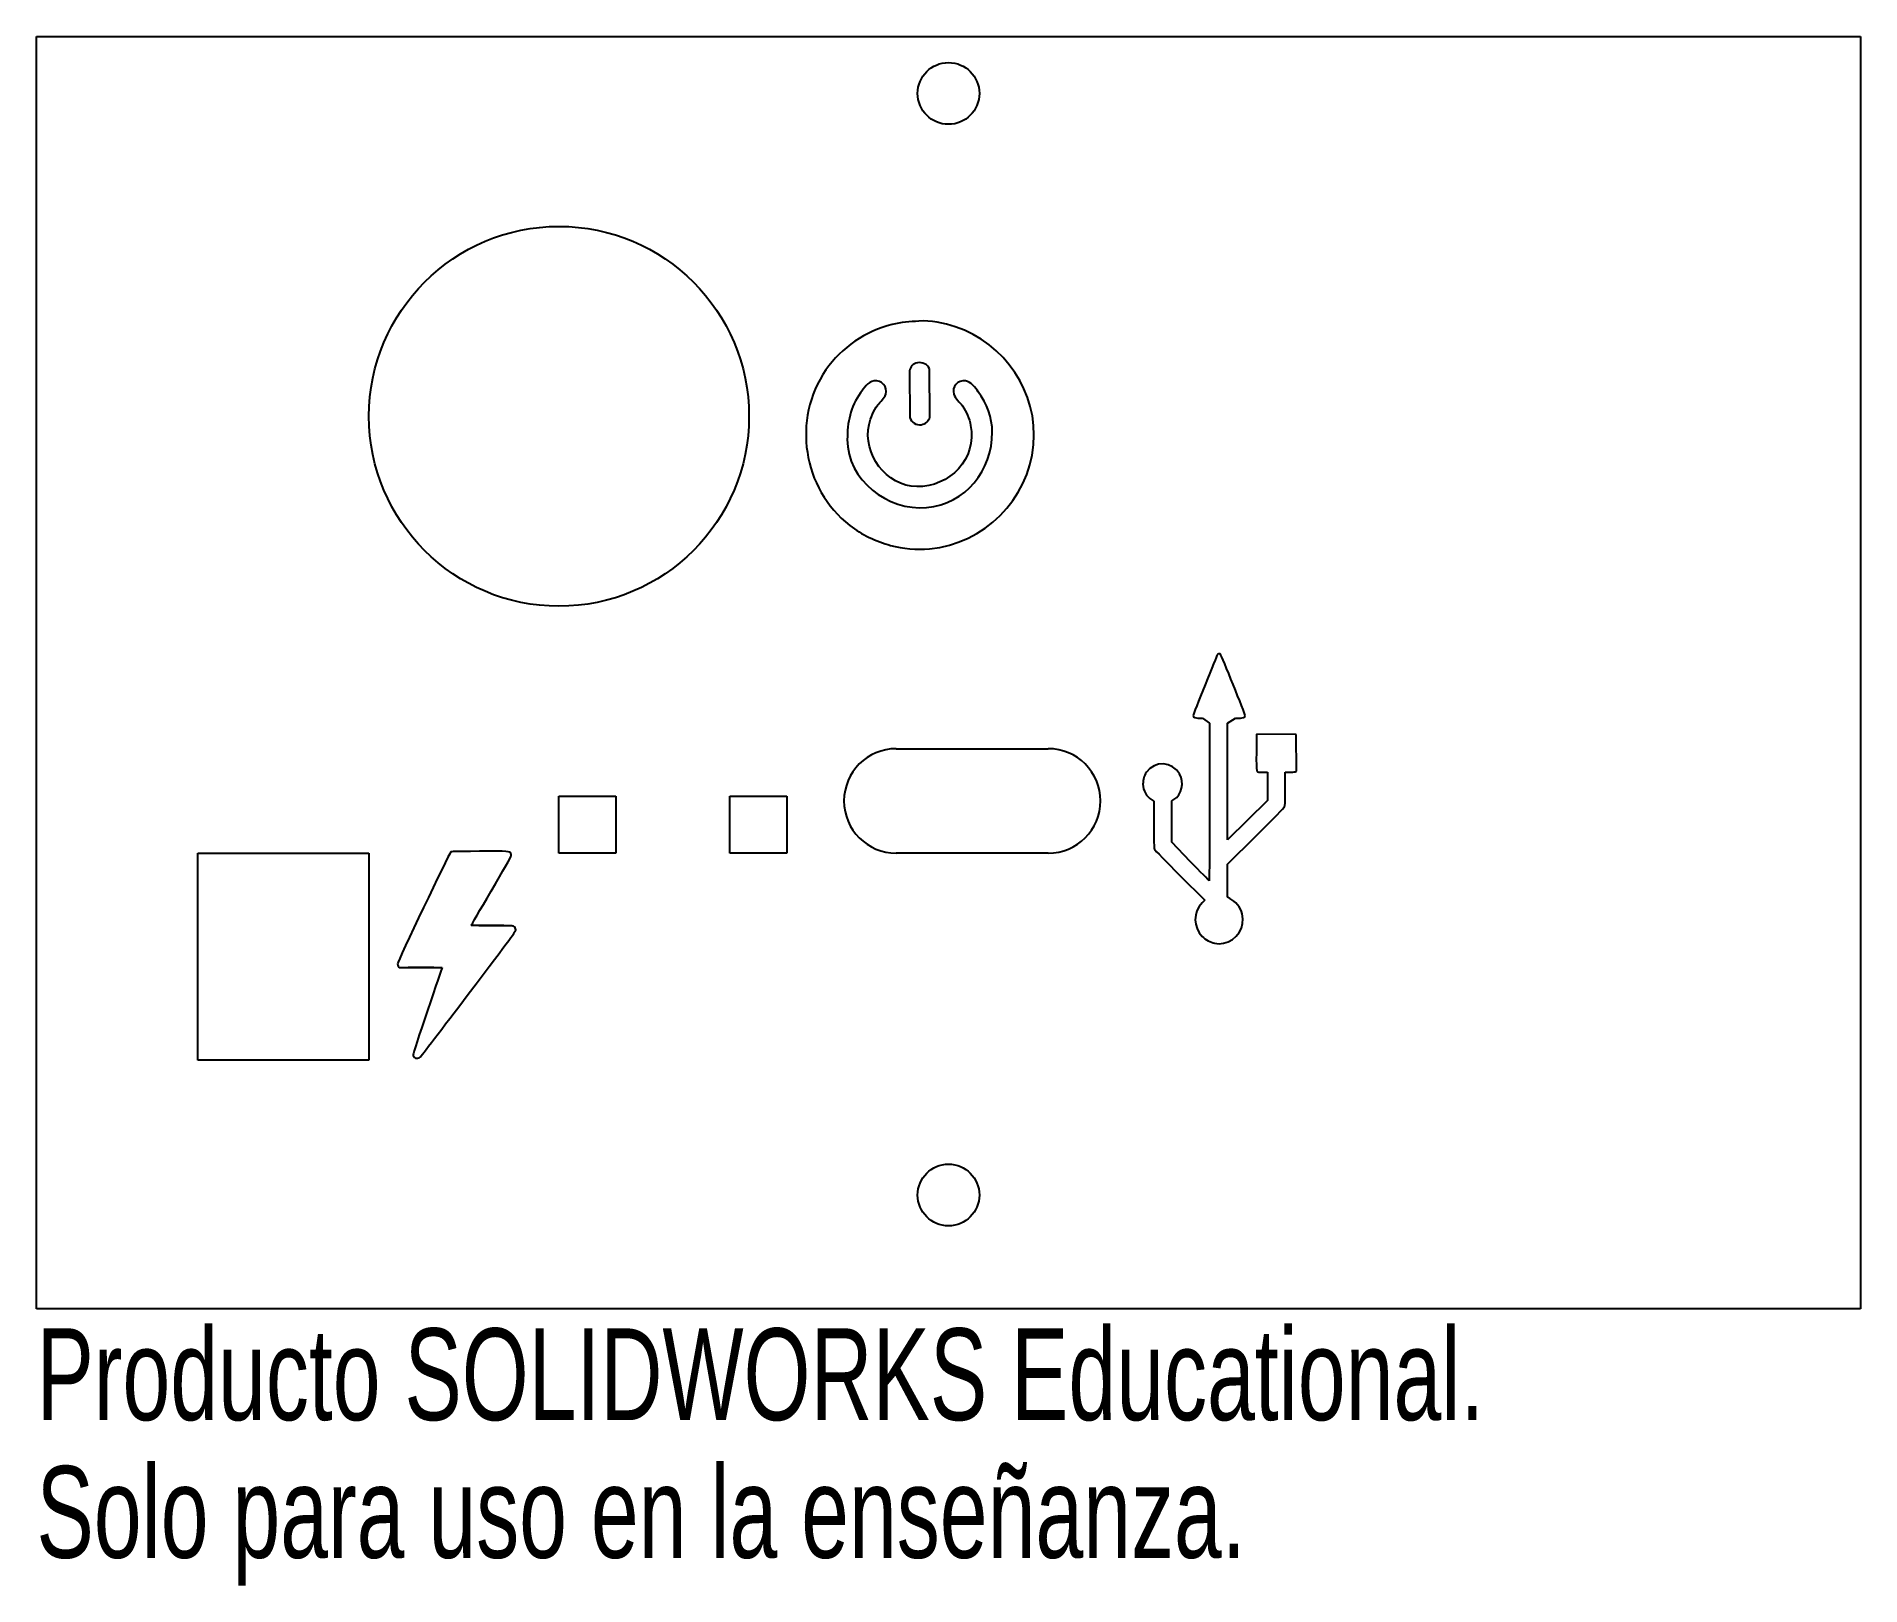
# Model space of a CAD drawing. Header units: millimetres. Extents: x -48 to 48, y -48.1 to 33.5.
import ezdxf

# ---------------------------------------------------------------- set-up
doc = ezdxf.new("R2010")
doc.units = ezdxf.units.MM
doc.styles.add('SLDTEXTSTYLE0', font='TXT', dxfattribs={"width": 0.7})

msp = doc.modelspace()

# ---------------------------------------------------------------- linework, layer by layer
at = {"color": 7, "linetype": 'Continuous', "lineweight": 25}
for p, q in [((-48, 33.5), (48, 33.5)), ((-48, -33.5), (-48, 33.5)), ((48, 33.5), (48, -33.5)), ((-2.044, 15.889), (-2.033, 13.432)), ((-0.984, 13.457), (-1.003, 15.992)), ((13.366, -2.392), (13.739, -2.658)), ((13.739, -2.658), (13.739, -6.81)), ((14.677, -2.658), (15.103, -2.392)), ((14.677, -8.792), (14.677, -2.658)), ((18.298, -3.26), (16.202, -3.244)), ((16.202, -3.244), (16.202, -4.211)), ((18.314, -5.182), (18.298, -3.26)), ((-2.75, -4), (5.25, -4)), ((16.552, -5.239), (16.788, -5.239)), ((16.788, -5.239), (16.788, -6.721)), ((17.727, -6.091), (17.727, -5.239)), ((17.727, -5.239), (17.945, -5.239)), ((18.239, -5.211), (18.314, -5.182)), ((-20.5, -6.5), (-17.5, -6.5)), ((-20.5, -9.5), (-20.5, -6.5)), ((-17.5, -6.5), (-17.5, -9.5)), ((-11.5, -6.5), (-8.5, -6.5)), ((-11.5, -9.5), (-11.5, -6.5)), ((-8.5, -6.5), (-8.5, -9.5)), ((10.695, -6.694), (10.806, -6.765)), ((11.746, -6.749), (11.866, -6.676)), ((10.806, -6.765), (10.806, -7.998)), ((11.746, -8.919), (11.746, -6.749)), ((16.788, -6.721), (15.733, -7.756)), ((15.733, -7.756), (14.677, -8.792)), ((14.678, -10.083), (16.157, -8.621)), ((-39.5, -9.5), (-30.5, -9.5)), ((-39.5, -20.4), (-39.5, -9.5)), ((-30.5, -9.5), (-30.5, -20.4)), ((-17.5, -9.5), (-20.5, -9.5)), ((-8.5, -9.5), (-11.5, -9.5)), ((5.25, -9.5), (-2.75, -9.5)), ((12.72, -9.931), (11.746, -8.919)), ((14.678, -11.826), (14.678, -10.083)), ((12.179, -10.67), (13.486, -11.981)), ((13.486, -11.981), (13.347, -12.121)), ((14.811, -11.891), (14.678, -11.826)), ((14.006, -14.239), (14.006, -14.24)), ((-28.956, -15.459), (-28.912, -15.515)), ((-28.912, -15.515), (-27.784, -15.515)), ((-30.5, -20.4), (-39.5, -20.4)), ((48, -33.5), (-48, -33.5))]:
    msp.add_line(p, q, dxfattribs=at)
for centre, radius in [((0, 30.5), 1.625), ((-20.5, 13.5), 10), ((0, -27.5), 1.625)]:
    msp.add_circle(centre, radius, dxfattribs=at)
for centre, start, end in [((-2.75, -6.75), 90, 270), ((5.25, -6.75), 270, 90)]:
    msp.add_arc(centre, 2.75, start, end, dxfattribs=at)
for points in [[(-2.971, 18.337), (-4.369, 17.988), (-5.632, 17.129), (-6.452, 15.941)], [(-1.563, 18.514), (-2.04, 18.473), (-2.501, 18.455), (-2.971, 18.337)], [(0.357, 18.219), (-0.231, 18.415), (-0.94, 18.569), (-1.563, 18.514)], [(4.474, 11.998), (4.736, 14.749), (2.957, 17.353), (0.357, 18.219)], [(-1.003, 15.992), (-1.1, 16.256), (-1.376, 16.363), (-1.64, 16.316)], [(-6.452, 15.941), (-8.239, 13.351), (-7.689, 9.693), (-5.198, 7.759)], [(-3.918, 15.369), (-4.238, 15.313), (-4.454, 14.981), (-4.631, 14.737)], [(-3.306, 14.661), (-3.176, 15.039), (-3.528, 15.437), (-3.918, 15.369)], [(-1.64, 16.316), (-1.849, 16.279), (-2.018, 16.1), (-2.044, 15.889)], [(0.895, 15.369), (0.504, 15.437), (0.153, 15.039), (0.283, 14.661)], [(1.568, 14.789), (1.402, 15.02), (1.195, 15.317), (0.895, 15.369)], [(-4.631, 14.737), (-5.166, 14.001), (-5.327, 13.169), (-5.326, 12.28)], [(-3.72, 14.097), (-3.589, 14.285), (-3.383, 14.439), (-3.306, 14.661)], [(0.283, 14.661), (0.366, 14.42), (0.594, 14.251), (0.736, 14.046)], [(2.303, 12.664), (2.303, 13.427), (2.008, 14.174), (1.568, 14.789)], [(-4.177, 13.073), (-4.091, 13.444), (-3.94, 13.786), (-3.72, 14.097)], [(-1.435, 13.06), (-1.225, 13.095), (-1.031, 13.242), (-0.984, 13.457)], [(0.736, 14.046), (0.947, 13.741), (1.092, 13.385), (1.165, 13.022)], [(-1.665, 9.797), (-3.284, 9.816), (-4.532, 11.529), (-4.177, 13.073)], [(-2.033, 13.432), (-1.961, 13.184), (-1.688, 13.017), (-1.435, 13.06)], [(1.165, 13.022), (1.519, 11.264), (0.044, 9.776), (-1.665, 9.797)], [(-1.153, 8.7), (0.919, 8.897), (2.303, 10.647), (2.303, 12.664)], [(-5.326, 12.28), (-5.323, 10.139), (-3.2, 8.505), (-1.153, 8.7)], [(-1, 6.524), (1.9, 6.8), (4.199, 9.098), (4.474, 11.998)], [(-5.198, 7.759), (-4.563, 7.267), (-3.822, 6.912), (-3.048, 6.703)], [(-3.048, 6.703), (-2.394, 6.526), (-1.675, 6.46), (-1, 6.524)], [(14.314, 0.976), (14.272, 1.02), (14.166, 1), (14.144, 0.943)], [(15.618, -2.248), (15.618, -2.178), (14.363, 0.926), (14.314, 0.976)], [(14.144, 0.943), (14.136, 0.923), (13.85, 0.215), (13.507, -0.632)], [(13.507, -0.632), (13.164, -1.478), (12.884, -2.203), (12.884, -2.242)], [(12.884, -2.242), (12.884, -2.369), (12.958, -2.392), (13.366, -2.392)], [(15.103, -2.392), (15.549, -2.392), (15.618, -2.372), (15.618, -2.248)], [(12.164, -5.331), (11.784, -4.668), (10.849, -4.619), (10.421, -5.241)], [(16.202, -4.211), (16.202, -5.334), (16.169, -5.239), (16.552, -5.239)], [(10.421, -5.241), (10.283, -5.441), (10.234, -5.608), (10.236, -5.869)], [(11.866, -6.676), (12.283, -6.42), (12.423, -5.786), (12.164, -5.331)], [(17.945, -5.239), (18.065, -5.239), (18.197, -5.227), (18.239, -5.211)], [(10.236, -5.869), (10.238, -6.196), (10.418, -6.52), (10.695, -6.694)], [(17.682, -7.05), (17.719, -6.961), (17.727, -6.791), (17.727, -6.091)], [(13.739, -6.81), (13.739, -9.094), (13.728, -10.957), (13.716, -10.952)], [(16.157, -8.621), (17.176, -7.614), (17.651, -7.125), (17.682, -7.05)], [(10.806, -7.998), (10.806, -8.839), (10.816, -9.251), (10.839, -9.295)], [(-26.202, -9.454), (-26.286, -9.517), (-28.999, -15.21), (-29, -15.325)], [(-24.684, -9.403), (-26.129, -9.409), (-26.142, -9.409), (-26.202, -9.454)], [(-23.043, -9.513), (-23.12, -9.395), (-23.1, -9.397), (-24.684, -9.403)], [(-23.015, -9.638), (-23.01, -9.596), (-23.021, -9.547), (-23.043, -9.513)], [(10.839, -9.295), (10.856, -9.33), (11.459, -9.949), (12.179, -10.67)], [(-24.073, -11.501), (-23.429, -10.401), (-23.021, -9.68), (-23.015, -9.638)], [(13.716, -10.952), (13.703, -10.947), (13.255, -10.487), (12.72, -9.931)], [(-25.122, -13.307), (-25.122, -13.301), (-24.65, -12.488), (-24.073, -11.501)], [(13.347, -12.121), (12.867, -12.606), (12.872, -13.402), (13.359, -13.888)], [(15.457, -12.697), (15.37, -12.369), (15.098, -12.03), (14.811, -11.891)], [(-24.033, -13.32), (-24.632, -13.32), (-25.122, -13.314), (-25.122, -13.307)], [(-24.593, -13.304), (-24.889, -13.307), (-24.653, -13.31), (-24.067, -13.31)], [(-23.527, -13.304), (-23.816, -13.3), (-24.296, -13.3), (-24.593, -13.304)], [(-24.067, -13.31), (-23.481, -13.31), (-23.238, -13.307), (-23.527, -13.304)], [(-22.898, -13.343), (-22.931, -13.327), (-23.274, -13.32), (-24.033, -13.32)], [(-22.778, -13.543), (-22.778, -13.453), (-22.82, -13.383), (-22.898, -13.343)], [(14.472, -14.242), (15.181, -14.107), (15.641, -13.387), (15.457, -12.697)], [(-25.272, -16.921), (-22.919, -13.815), (-22.778, -13.624), (-22.778, -13.543)], [(13.359, -13.888), (13.525, -14.054), (13.786, -14.196), (14.006, -14.239)], [(14.006, -14.24), (14.187, -14.275), (14.294, -14.276), (14.472, -14.242)], [(-29, -15.325), (-29, -15.372), (-28.983, -15.425), (-28.956, -15.459)], [(-28.313, -15.52), (-28.615, -15.523), (-28.368, -15.526), (-27.764, -15.526)], [(-27.216, -15.52), (-27.517, -15.517), (-28.011, -15.517), (-28.313, -15.52)], [(-27.784, -15.515), (-27.164, -15.515), (-26.656, -15.52), (-26.656, -15.526)], [(-27.764, -15.526), (-27.161, -15.526), (-26.914, -15.523), (-27.216, -15.52)], [(-26.656, -15.526), (-26.656, -15.533), (-26.999, -16.547), (-27.417, -17.78)], [(-27.814, -20.25), (-27.788, -20.23), (-26.645, -18.732), (-25.272, -16.921)], [(-27.417, -17.78), (-27.858, -19.081), (-28.178, -20.055), (-28.178, -20.101)], [(-28.178, -20.101), (-28.179, -20.183), (-28.129, -20.258), (-28.052, -20.291)], [(-28.052, -20.291), (-27.995, -20.315), (-27.872, -20.294), (-27.814, -20.25)]]:
    msp.add_open_spline(points, degree=3, dxfattribs=at)

# ---------------------------------------------------------------- texts
at = {"color": 7, "linetype": 'Continuous', "char_height": 4.83362, "attachment_point": 1, "style": 'SLDTEXTSTYLE0'}
for s, insert in [('Producto SOLIDWORKS Educational.', (-48, -34.52)), ('Solo para uso en la enseñanza.', (-48, -41.77))]:
    msp.add_mtext(s, dxfattribs=dict(at, insert=insert))

doc.saveas('drawing.dxf')
